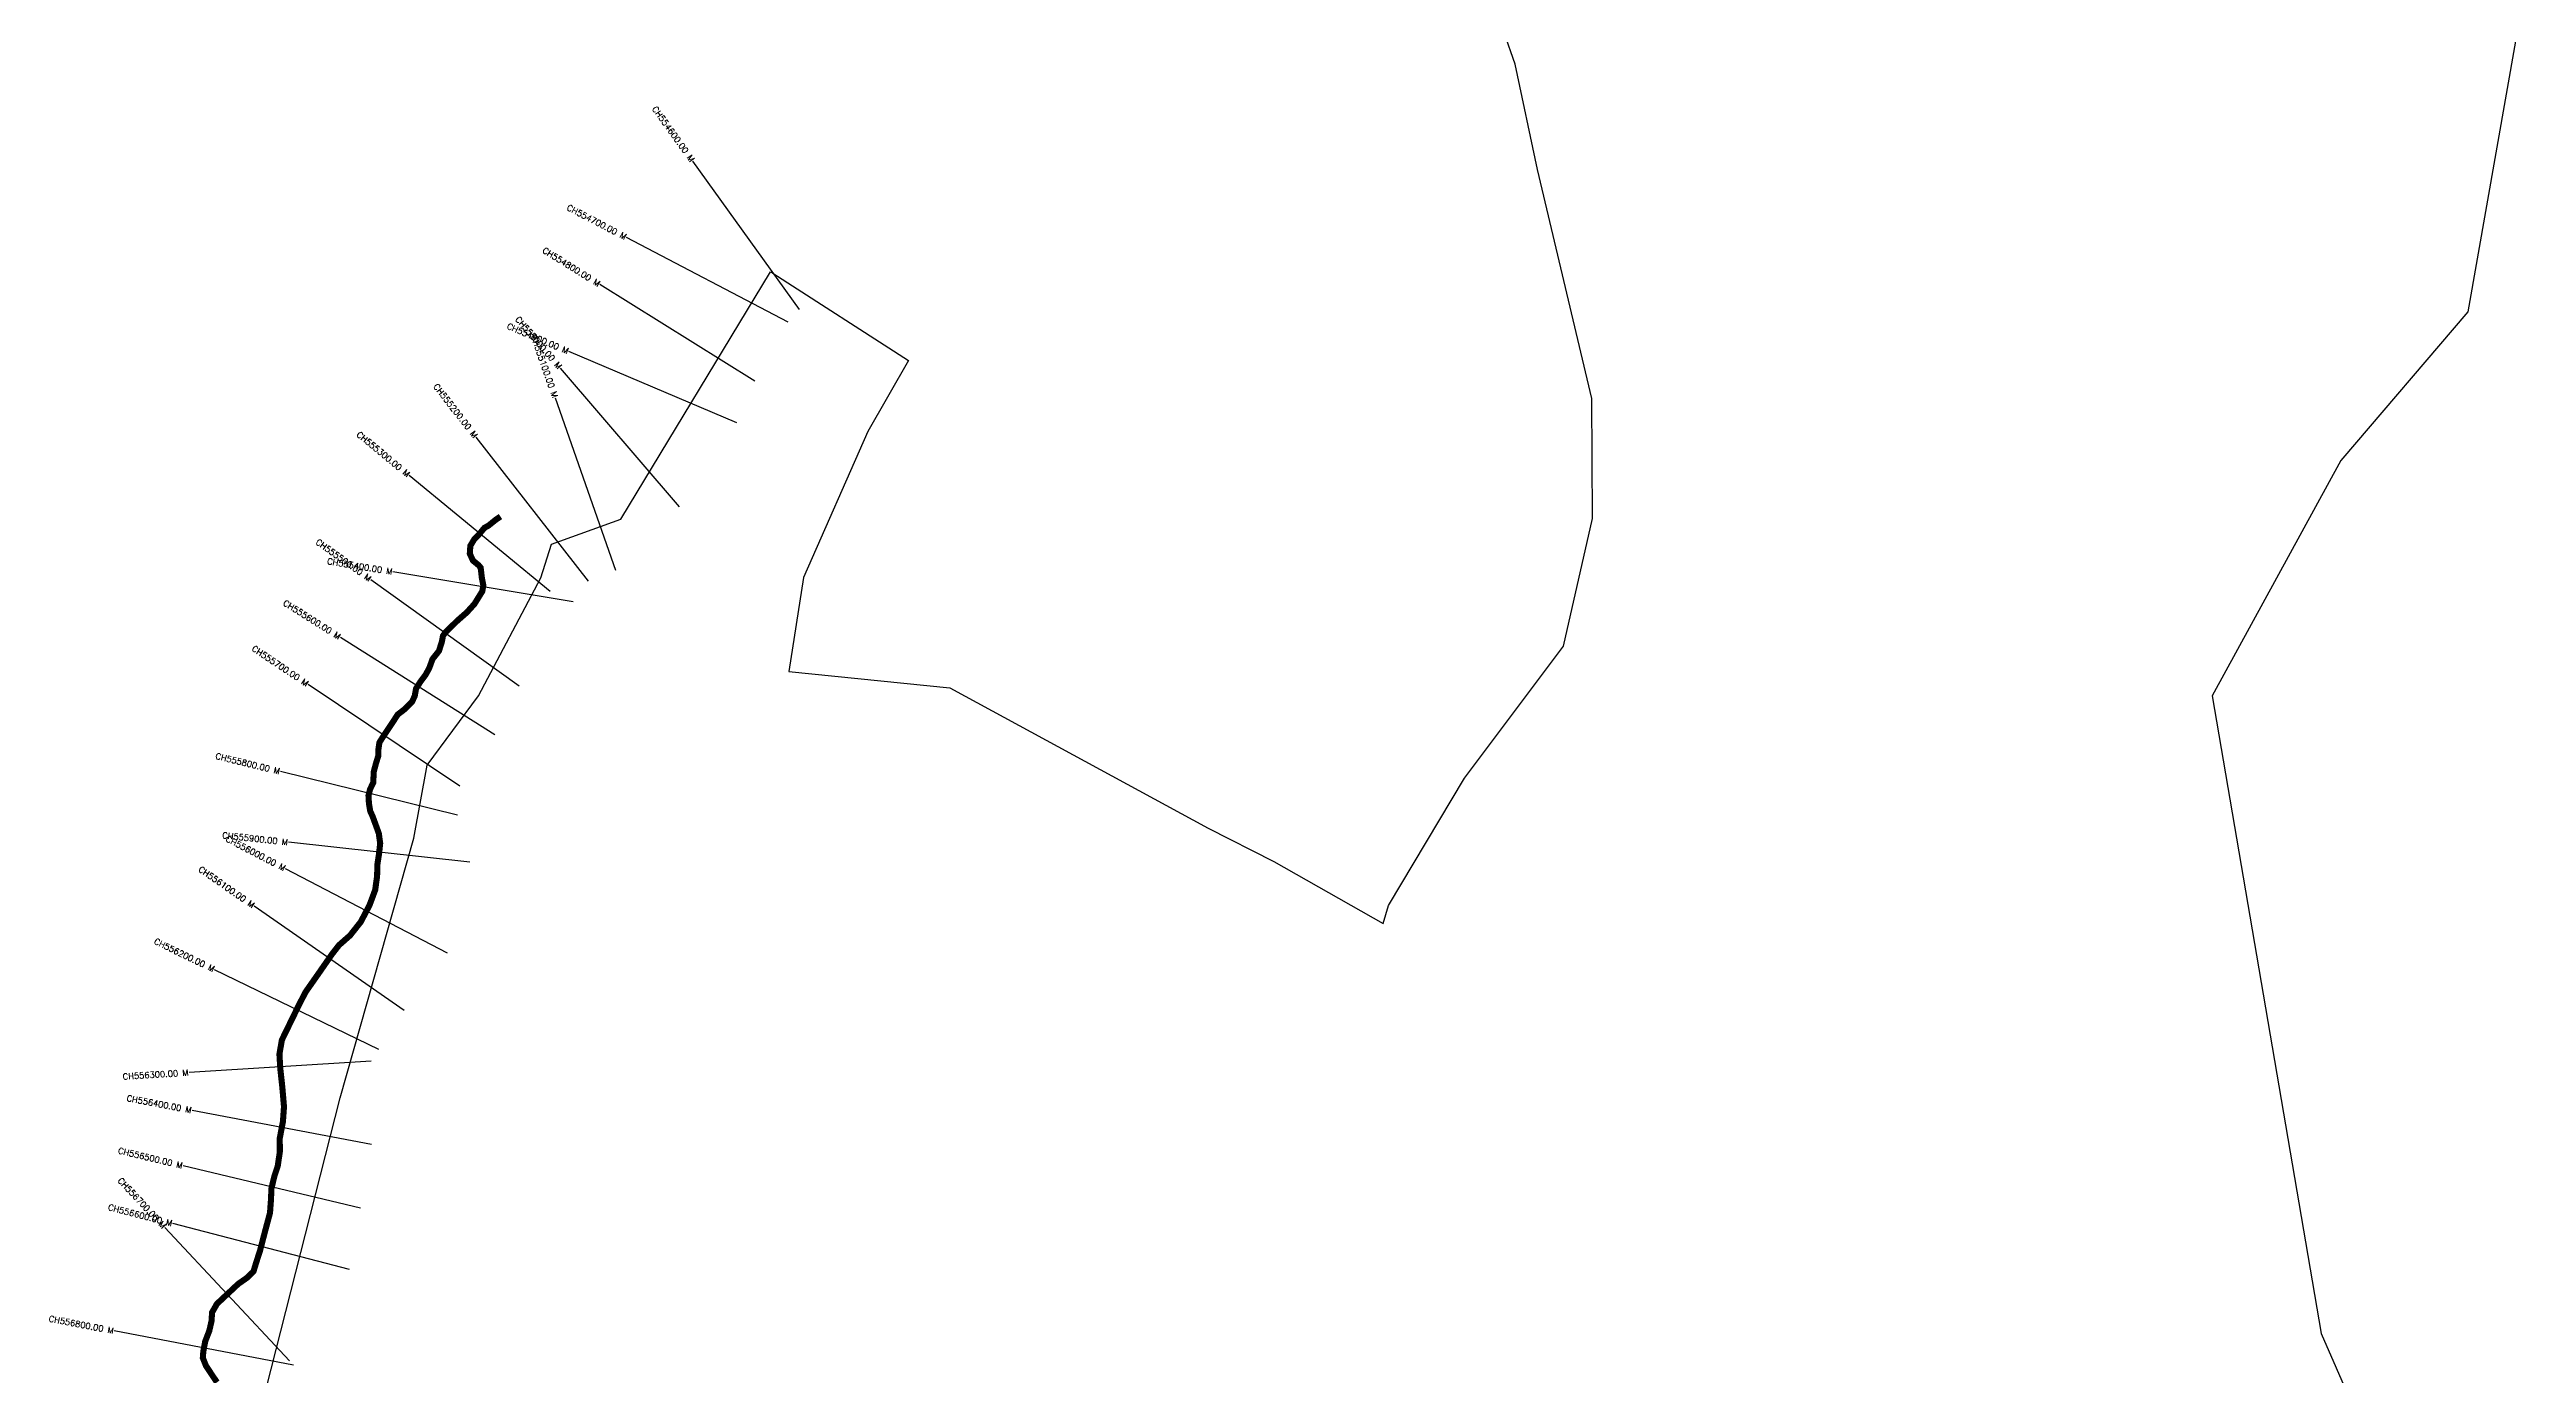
# Model space of a CAD drawing. Header units: metres. Extents: x 319310 to 323428, y 1852503 to 1859804.
# Drawn here: x 319310 to 323381, y 1855444 to 1857624 of the extents above; entities that cross this region are included whole.
import ezdxf
from ezdxf.enums import TextEntityAlignment as Align

# ---------------------------------------------------------------- set-up
doc = ezdxf.new("R2010")
doc.units = ezdxf.units.M
for name, color, linetype in [('CS', 134, 'Continuous'), ('CSMark', 6, 'Continuous'), ('UNPROTECTED', 10, 'Continuous'), ('VILLAGE BOUNDRY', 10, 'Continuous')]:
    doc.layers.add(name, color=color, linetype=linetype)
doc.styles.get("Standard").update_dxf_attribs({"font": 'simplex.shx'})

msp = doc.modelspace()

# ---------------------------------------------------------------- linework, layer by layer
at = {"layer": 'CS'}
for p, q in [((320542.2, 1857196.5), (320367.3, 1857440.3)), ((320523.9, 1857175.7), (320258, 1857314.7)), ((320469.1, 1857079), (320214.4, 1857237.5)), ((320439.3, 1857010.2), (320163.1, 1857127.4)), ((320345, 1856872.4), (320149.6, 1857100)), ((320240.3, 1856767.6), (320141.5, 1857050.8)), ((320195.7, 1856750.1), (320011.1, 1856986.5)), ((320132.5, 1856732.7), (319900.9, 1856923.5)), ((320170.2, 1856716.2), (319874.2, 1856765.1)), ((320081.6, 1856577.2), (319837.9, 1856752.2)), ((320041.4, 1856497.1), (319787.7, 1856657.1)), ((319984, 1856412.9), (319734.8, 1856579.9)), ((319980.5, 1856365.4), (319689.2, 1856436.9)), ((320000.8, 1856288.1), (319702.5, 1856320.6)), ((319963.7, 1856138.5), (319697.6, 1856276.9)), ((319892.4, 1856044.1), (319646.1, 1856215.5)), ((319850.8, 1855979.9), (319581, 1856111.1)), ((319838.6, 1855960.7), (319539.1, 1855942.2)), ((319838.9, 1855824), (319544.2, 1855879.9)), ((319820.9, 1855719.1), (319529.1, 1855788.8)), ((319704.4, 1855468.2), (319499.4, 1855687.2)), ((319802.7, 1855618.3), (319512.3, 1855693.7)), ((319710.8, 1855460.9), (319416.2, 1855517.2))]:
    msp.add_line(p, q, dxfattribs=at)
at = {"layer": 'UNPROTECTED', "const_width": 10, "flags": 128}
msp.add_lwpolyline([(320050.9, 1856856.1), (320043.8, 1856851.4), (320031.1, 1856841.2), (320024.5, 1856837.6), (320014.2, 1856825.1), (320008.3, 1856819.6), (320001.4, 1856808.1), (320000.5, 1856795.2), (320005.6, 1856783.9), (320015, 1856776.2), (320018.3, 1856772.1), (320019.4, 1856763.3), (320020.3, 1856755.5), (320022.7, 1856743.2), (320021, 1856733.2), (320008, 1856712.3), (319995.5, 1856698.5), (319979.2, 1856684.2), (319960.3, 1856665.5), (319956.4, 1856660.1), (319954.6, 1856650.4), (319949.8, 1856635.2), (319939.2, 1856621.8), (319933.8, 1856606.9), (319927.6, 1856595.6), (319919.5, 1856584.9), (319912.2, 1856573.3), (319910, 1856561.2), (319905.4, 1856551.3), (319892.9, 1856539), (319882.1, 1856530.8), (319872.2, 1856515.5), (319858.1, 1856494.5), (319852, 1856484.9), (319850.2, 1856472.9), (319850, 1856462.5), (319846.1, 1856449.7), (319842.6, 1856436.6), (319842.3, 1856429), (319841.7, 1856418.6), (319836.4, 1856407.4), (319834, 1856397.7), (319834.7, 1856384.7), (319836.8, 1856372), (319840.8, 1856363.1), (319846.3, 1856348.1), (319850.9, 1856335.4), (319853.2, 1856319.1), (319851.4, 1856302.2), (319848.7, 1856284.8), (319848.1, 1856264.8), (319845, 1856242.3), (319835.7, 1856217.3), (319821.3, 1856189.8), (319803.7, 1856167.5), (319785.5, 1856151.5), (319774, 1856136.7), (319750.1, 1856102.3), (319730.3, 1856074), (319718.5, 1856050.9), (319691.6, 1855995.6), (319687.6, 1855972.3), (319689, 1855948.5), (319692.3, 1855918.5), (319695.1, 1855885.9), (319693.4, 1855861.9), (319688.1, 1855833.8), (319688.3, 1855812.1), (319684.8, 1855788.2), (319679.3, 1855771.7), (319674.5, 1855751.7), (319673.6, 1855731.9), (319672.1, 1855711.3), (319663.6, 1855679.7), (319655.9, 1855649.9), (319649.3, 1855629.4), (319644.9, 1855614.9), (319634.2, 1855604.6), (319619.8, 1855594.5), (319584.8, 1855561.7), (319576.9, 1855547.7), (319576, 1855533.5), (319572.3, 1855517.4), (319565.6, 1855500.1), (319562.5, 1855483.7), (319561.7, 1855472.9), (319567, 1855459.7), (319576.6, 1855445.2), (319584.9, 1855432.8)], dxfattribs=at)
at = {"layer": 'VILLAGE BOUNDRY', "color": 3}
for points in [[(321814.1, 1859804, 0), (321818.7, 1859557.8, 0), (321859.2, 1859472.2, 0), (321983.1, 1859316.4, 0), (322031.9, 1859321.3, 0), (322048.7, 1859361.8, 0), (322078, 1859373.6, 0), (322064.3, 1859450.2, 0), (322124.2, 1859462.2, 0), (322328.9, 1859701.4, 0), (322461.2, 1859532.7, 0), (322686.6, 1859185.4, 0), (322966, 1858732.7, 0), (323256.4, 1858227.2, 0), (323354.5, 1857921, 0), (323366.5, 1857762.3, 0), (323380.9, 1857725.7, 0), (323378.3, 1857725.7, 0), (323284.6, 1857193, 0), (323076, 1856948.2, 0), (322864.2, 1856561.2, 0), (323043.3, 1855513.1, 0)], [(319665.7, 1855422.2, 0), (319787.2, 1855900.7, 0), (319908.5, 1856327.2, 0), (319930.6, 1856447.3, 0), (320014.9, 1856561.3, 0), (320117.2, 1856755.4, 0), (320134.9, 1856810.6, 0), (320248.9, 1856852, 0), (320494.7, 1857258.7, 0), (320498.5, 1857256.2, 0), (320721.7, 1857112.6, 0), (320654.9, 1856995.8, 0), (320548.8, 1856756, 0), (320524.9, 1856601.6, 0), (320789.7, 1856574.8, 0), (321214.3, 1856343.9, 0), (321322.2, 1856289.2, 0), (321501.8, 1856187.2, 0), (321510.6, 1856216.7, 0), (321635.5, 1856426.1, 0), (321798, 1856643, 0), (321845.6, 1856853, 0), (321844.6, 1857050.3, 0), (321755.5, 1857426.5, 0), (321718.5, 1857599.7, 0), (321700.5, 1857651.5, 0)], [(323043.3, 1855513.1, 0), (323212.5, 1855126.9, 0)]]:
    msp.add_polyline3d(points, dxfattribs=at)

# ---------------------------------------------------------------- texts
at = {"layer": 'CSMark'}
for s, rotation, p in [('CH554600.00 M', 305.6576, (320366.7, 1857441.1)), ('CH554700.00 M', 332.3993, (320257.2, 1857315.2)), ('CH554800.00 M', 328.1181, (320213.5, 1857238)), ('CH554900.00 M', 337.0144, (320162.2, 1857127.7)), ('CH555000.00 M', 310.6552, (320148.9, 1857100.8)), ('CH555100.00 M', 289.2201, (320141.2, 1857051.8)), ('CH555200.00 M', 307.981, (320010.5, 1856987.3)), ('CH555300.00 M', 320.506, (319900.2, 1856924.2)), ('CH555500.00 M', 324.31, (319837.1, 1856752.8)), ('CH555400.00 M', 350.6136, (319873.3, 1856765.3)), ('CH555600.00 M', 327.7532, (319786.9, 1856657.7)), ('CH555700.00 M', 326.1768, (319733.9, 1856580.5)), ('CH555800.00 M', 346.2137, (319688.2, 1856437.1)), ('CH555900.00 M', 353.7932, (319701.5, 1856320.7)), ('CH556000.00 M', 332.5103, (319696.7, 1856277.4)), ('CH556100.00 M', 325.1757, (319645.3, 1856216)), ('CH556200.00 M', 334.0789, (319580.1, 1856111.5)), ('CH556300.00 M', 3.5507, (319538.2, 1855942.1)), ('CH556400.00 M', 349.2602, (319543.2, 1855880.1)), ('CH556500.00 M', 346.5766, (319528.2, 1855789)), ('CH556700.00 M', 313.1167, (319498.7, 1855687.9)), ('CH556600.00 M', 345.4555, (319511.3, 1855693.9)), ('CH556800.00 M', 349.1818, (319415.2, 1855517.4))]:
    msp.add_text(s, height=10, rotation=rotation, dxfattribs=at).set_placement(p, align=Align.MIDDLE_RIGHT)

doc.saveas('drawing.dxf')
